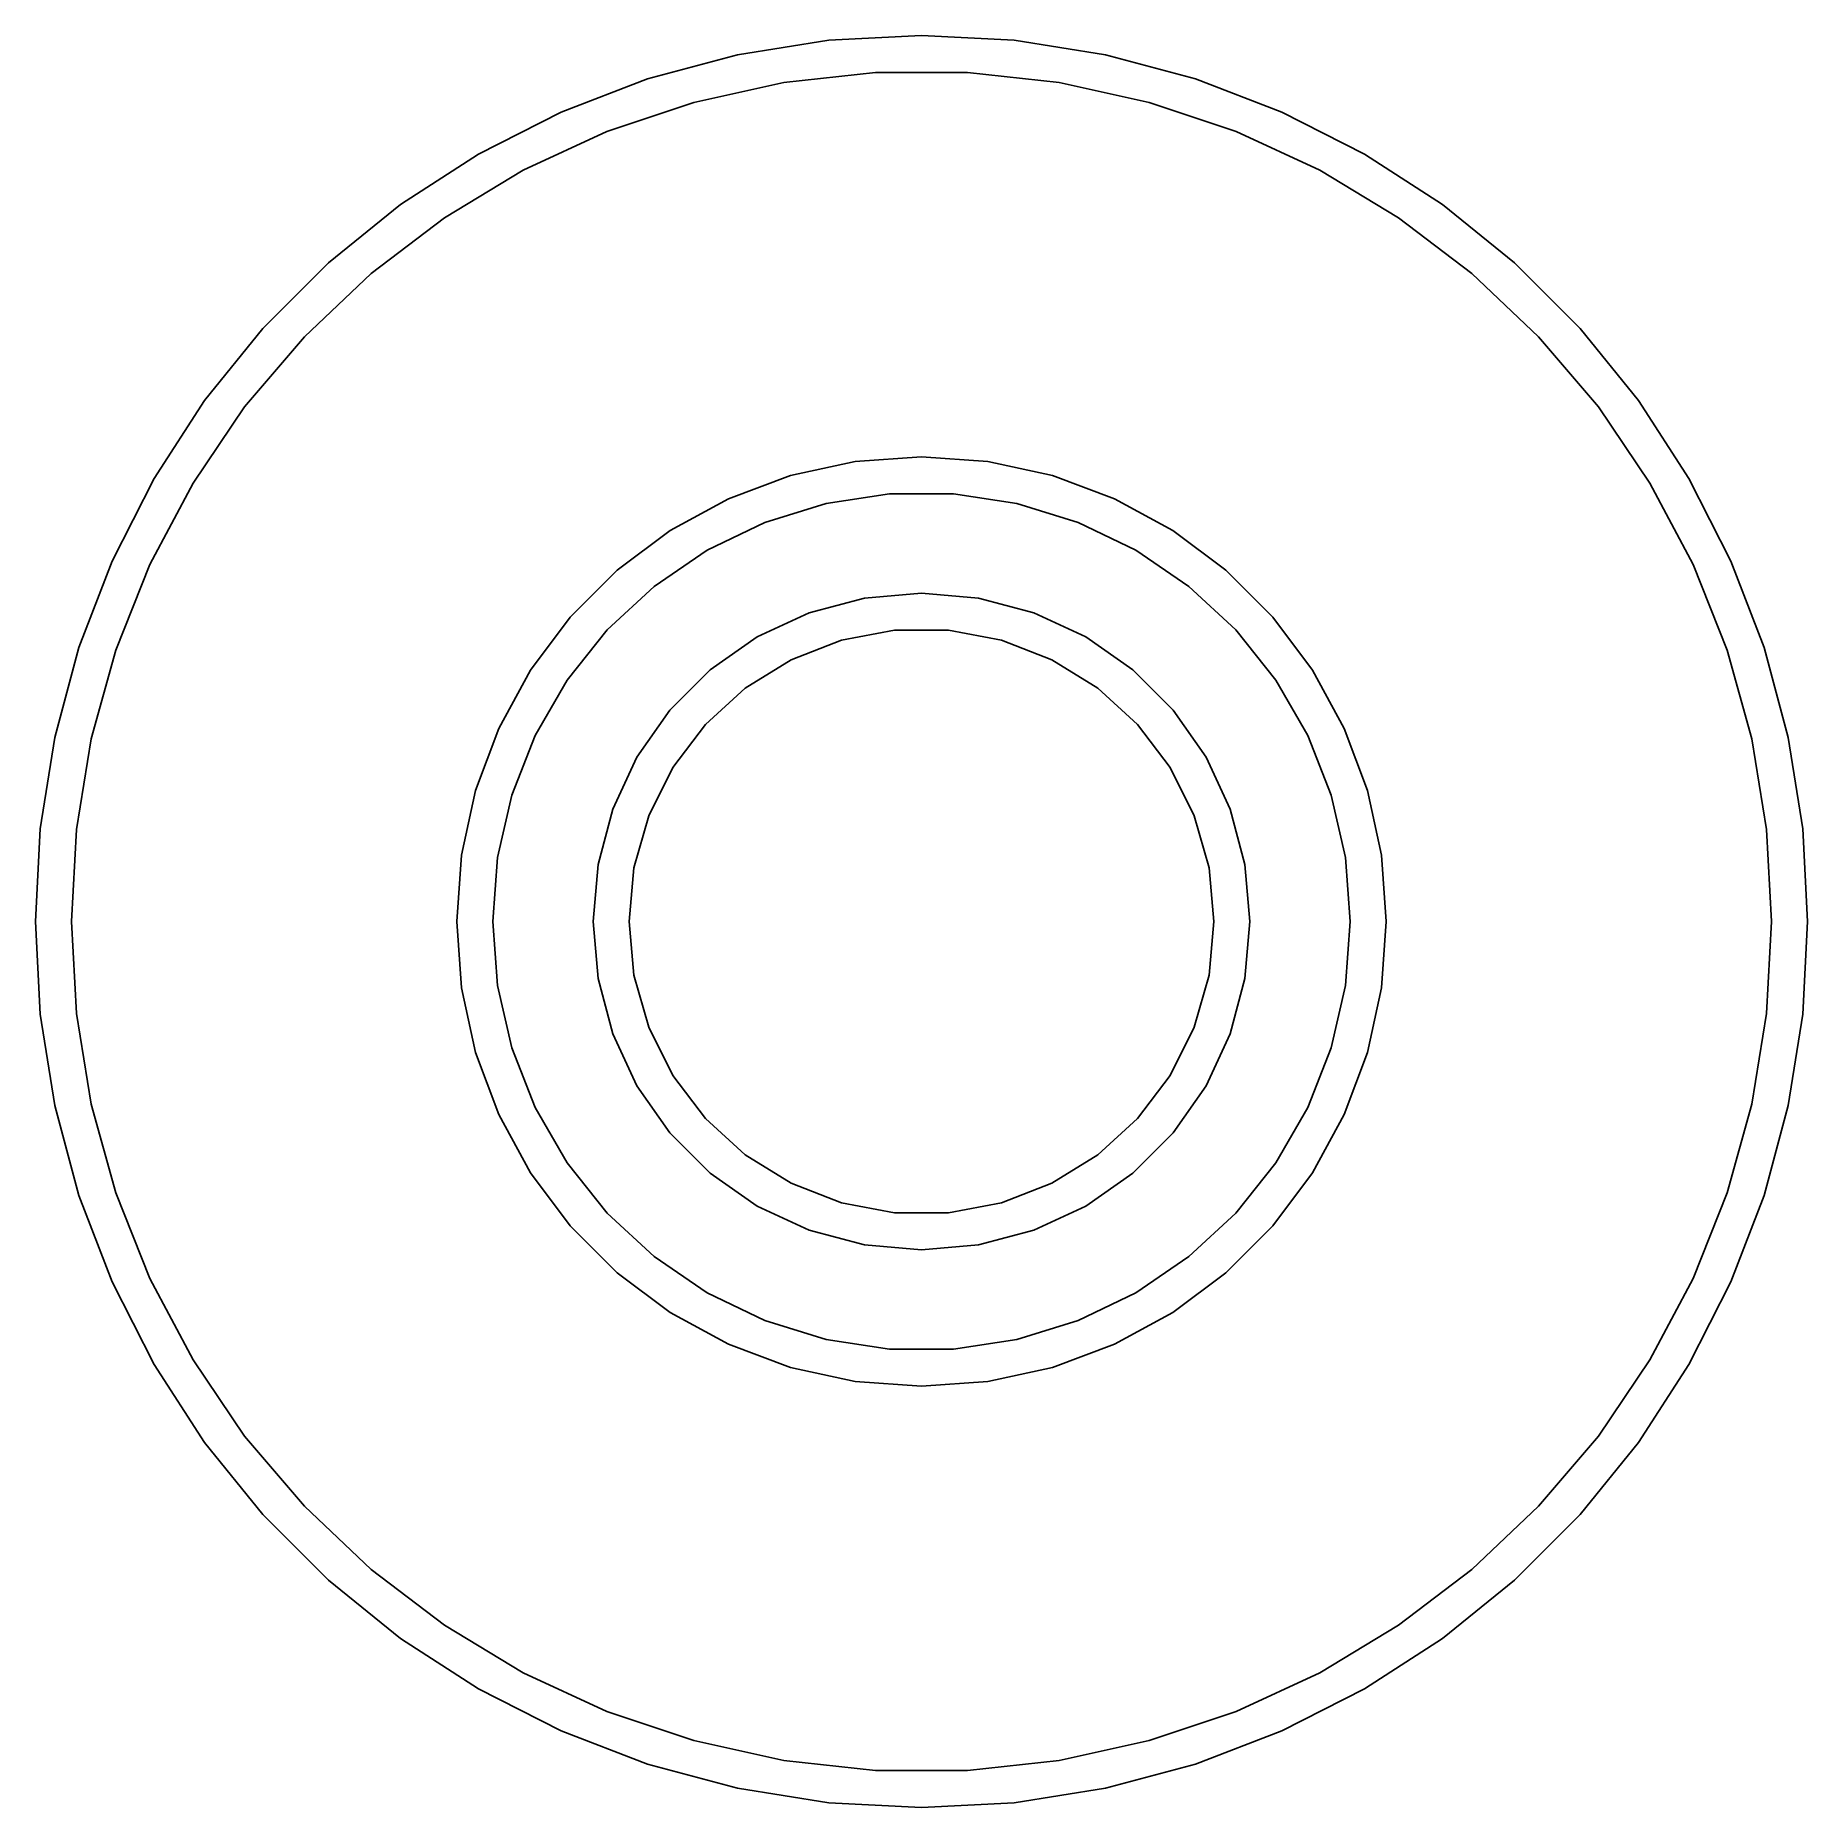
# Model space of a CAD drawing. Extents: x 150.7 to 224.2, y -132.5 to -53.6.
# Drawn here: x 217.07 to 224.22, y -132.16 to -125 of the extents above.
import ezdxf

# ---------------------------------------------------------------- set-up
doc = ezdxf.new("R2010")
doc.units = 0
doc.layers.add('BLACK', color=7, linetype='CONTINUOUS')

msp = doc.modelspace()

# ---------------------------------------------------------------- linework, layer by layer
at = {"layer": 'BLACK', "linetype": 'CONTINUOUS'}
for p, q in [((219.907, -125.083), (220.276, -125.024)), ((220.276, -125.024), (220.65, -125.005)), ((220.65, -125.005), (221.024, -125.024)), ((221.024, -125.024), (221.393, -125.083)), ((219.545, -125.18), (219.907, -125.083)), ((221.393, -125.083), (221.755, -125.18)), ((219.196, -125.314), (219.545, -125.18)), ((220.095, -125.195), (219.732, -125.275)), ((220.464, -125.155), (220.095, -125.195)), ((220.836, -125.155), (220.464, -125.155)), ((221.205, -125.195), (220.836, -125.155)), ((221.568, -125.275), (221.205, -125.195)), ((221.755, -125.18), (222.104, -125.314)), ((218.862, -125.484), (219.196, -125.314)), ((219.732, -125.275), (219.38, -125.393)), ((221.92, -125.393), (221.568, -125.275)), ((222.104, -125.314), (222.438, -125.484)), ((219.38, -125.393), (219.043, -125.549)), ((222.257, -125.549), (221.92, -125.393)), ((218.548, -125.687), (218.862, -125.484)), ((219.043, -125.549), (218.725, -125.741)), ((222.575, -125.741), (222.257, -125.549)), ((222.438, -125.484), (222.752, -125.687)), ((218.258, -125.923), (218.548, -125.687)), ((222.752, -125.687), (223.042, -125.923)), ((218.725, -125.741), (218.429, -125.965)), ((222.871, -125.965), (222.575, -125.741)), ((217.993, -126.188), (218.258, -125.923)), ((218.429, -125.965), (218.16, -126.221)), ((223.14, -126.221), (222.871, -125.965)), ((223.042, -125.923), (223.307, -126.188)), ((217.757, -126.478), (217.993, -126.188)), ((223.307, -126.188), (223.543, -126.478)), ((218.16, -126.221), (217.919, -126.504)), ((223.381, -126.504), (223.14, -126.221)), ((217.554, -126.792), (217.757, -126.478)), ((223.543, -126.478), (223.746, -126.792)), ((217.919, -126.504), (217.711, -126.811)), ((223.589, -126.811), (223.381, -126.504)), ((220.122, -126.781), (220.383, -126.724)), ((220.383, -126.724), (220.65, -126.705)), ((220.65, -126.705), (220.917, -126.724)), ((220.917, -126.724), (221.178, -126.781)), ((217.384, -127.126), (217.554, -126.792)), ((217.711, -126.811), (217.537, -127.14)), ((219.871, -126.874), (220.122, -126.781)), ((221.178, -126.781), (221.429, -126.874)), ((223.763, -127.14), (223.589, -126.811)), ((223.746, -126.792), (223.916, -127.126)), ((219.636, -127.003), (219.871, -126.874)), ((220.265, -126.894), (220.018, -126.97)), ((220.521, -126.855), (220.265, -126.894)), ((220.779, -126.855), (220.521, -126.855)), ((221.035, -126.894), (220.779, -126.855)), ((221.282, -126.97), (221.035, -126.894)), ((221.429, -126.874), (221.664, -127.003)), ((220.018, -126.97), (219.785, -127.082)), ((221.515, -127.082), (221.282, -126.97)), ((219.422, -127.163), (219.636, -127.003)), ((221.664, -127.003), (221.878, -127.163)), ((217.25, -127.475), (217.384, -127.126)), ((219.785, -127.082), (219.571, -127.228)), ((221.729, -127.228), (221.515, -127.082)), ((223.916, -127.126), (224.05, -127.475)), ((217.537, -127.14), (217.399, -127.485)), ((219.233, -127.352), (219.422, -127.163)), ((221.878, -127.163), (222.067, -127.352)), ((223.901, -127.485), (223.763, -127.14)), ((219.571, -127.228), (219.382, -127.403)), ((220.42, -127.275), (220.65, -127.255)), ((220.65, -127.255), (220.88, -127.275)), ((221.918, -127.403), (221.729, -127.228)), ((219.987, -127.432), (220.197, -127.335)), ((220.197, -127.335), (220.42, -127.275)), ((220.88, -127.275), (221.103, -127.335)), ((221.103, -127.335), (221.313, -127.432)), ((219.073, -127.566), (219.233, -127.352)), ((219.382, -127.403), (219.221, -127.606)), ((220.541, -127.405), (220.327, -127.445)), ((220.759, -127.405), (220.541, -127.405)), ((220.973, -127.445), (220.759, -127.405)), ((222.079, -127.606), (221.918, -127.403)), ((222.067, -127.352), (222.227, -127.566)), ((217.153, -127.837), (217.25, -127.475)), ((219.798, -127.565), (219.987, -127.432)), ((220.327, -127.445), (220.124, -127.524)), ((221.176, -127.524), (220.973, -127.445)), ((221.313, -127.432), (221.502, -127.565)), ((224.05, -127.475), (224.147, -127.837)), ((217.399, -127.485), (217.3, -127.843)), ((220.124, -127.524), (219.939, -127.638)), ((221.361, -127.638), (221.176, -127.524)), ((224, -127.843), (223.901, -127.485)), ((218.944, -127.801), (219.073, -127.566)), ((219.221, -127.606), (219.091, -127.829)), ((219.635, -127.728), (219.798, -127.565)), ((221.502, -127.565), (221.665, -127.728)), ((222.209, -127.829), (222.079, -127.606)), ((222.227, -127.566), (222.356, -127.801)), ((219.939, -127.638), (219.778, -127.785)), ((221.522, -127.785), (221.361, -127.638)), ((219.502, -127.917), (219.635, -127.728)), ((221.665, -127.728), (221.798, -127.917)), ((217.094, -128.206), (217.153, -127.837)), ((218.851, -128.052), (218.944, -127.801)), ((219.091, -127.829), (218.997, -128.07)), ((219.778, -127.785), (219.647, -127.959)), ((221.653, -127.959), (221.522, -127.785)), ((222.303, -128.07), (222.209, -127.829)), ((222.356, -127.801), (222.449, -128.052)), ((224.147, -127.837), (224.206, -128.206)), ((217.3, -127.843), (217.24, -128.209)), ((224.06, -128.209), (224, -127.843)), ((219.405, -128.127), (219.502, -127.917)), ((219.647, -127.959), (219.55, -128.154)), ((221.75, -128.154), (221.653, -127.959)), ((221.798, -127.917), (221.895, -128.127)), ((218.794, -128.313), (218.851, -128.052)), ((222.449, -128.052), (222.506, -128.313)), ((218.997, -128.07), (218.939, -128.322)), ((219.345, -128.35), (219.405, -128.127)), ((221.895, -128.127), (221.955, -128.35)), ((222.361, -128.322), (222.303, -128.07)), ((219.55, -128.154), (219.49, -128.363)), ((221.81, -128.363), (221.75, -128.154)), ((217.075, -128.58), (217.094, -128.206)), ((217.24, -128.209), (217.22, -128.58)), ((224.08, -128.58), (224.06, -128.209)), ((224.206, -128.206), (224.225, -128.58)), ((218.775, -128.58), (218.794, -128.313)), ((218.939, -128.322), (218.92, -128.58)), ((222.38, -128.58), (222.361, -128.322)), ((222.506, -128.313), (222.525, -128.58)), ((219.325, -128.58), (219.345, -128.35)), ((219.49, -128.363), (219.47, -128.58)), ((221.83, -128.58), (221.81, -128.363)), ((221.955, -128.35), (221.975, -128.58)), ((217.094, -128.954), (217.075, -128.58)), ((217.22, -128.58), (217.24, -128.951)), ((218.794, -128.847), (218.775, -128.58)), ((218.92, -128.58), (218.939, -128.838)), ((219.345, -128.81), (219.325, -128.58)), ((219.47, -128.58), (219.49, -128.797)), ((221.81, -128.797), (221.83, -128.58)), ((221.975, -128.58), (221.955, -128.81)), ((222.361, -128.838), (222.38, -128.58)), ((222.525, -128.58), (222.506, -128.847)), ((224.06, -128.951), (224.08, -128.58)), ((224.225, -128.58), (224.206, -128.954)), ((218.939, -128.838), (218.997, -129.09)), ((219.405, -129.033), (219.345, -128.81)), ((219.49, -128.797), (219.55, -129.006)), ((221.75, -129.006), (221.81, -128.797)), ((221.955, -128.81), (221.895, -129.033)), ((222.303, -129.09), (222.361, -128.838)), ((218.851, -129.108), (218.794, -128.847)), ((222.506, -128.847), (222.449, -129.108)), ((217.153, -129.323), (217.094, -128.954)), ((217.24, -128.951), (217.3, -129.317)), ((224, -129.317), (224.06, -128.951)), ((224.206, -128.954), (224.147, -129.323)), ((219.502, -129.243), (219.405, -129.033)), ((219.55, -129.006), (219.647, -129.201)), ((221.653, -129.201), (221.75, -129.006)), ((221.895, -129.033), (221.798, -129.243)), ((218.944, -129.359), (218.851, -129.108)), ((218.997, -129.09), (219.091, -129.331)), ((222.209, -129.331), (222.303, -129.09)), ((222.449, -129.108), (222.356, -129.359)), ((219.635, -129.432), (219.502, -129.243)), ((219.647, -129.201), (219.778, -129.375)), ((221.522, -129.375), (221.653, -129.201)), ((221.798, -129.243), (221.665, -129.432)), ((217.25, -129.685), (217.153, -129.323)), ((217.3, -129.317), (217.399, -129.675)), ((219.091, -129.331), (219.221, -129.554)), ((222.079, -129.554), (222.209, -129.331)), ((223.901, -129.675), (224, -129.317)), ((224.147, -129.323), (224.05, -129.685)), ((219.073, -129.594), (218.944, -129.359)), ((219.778, -129.375), (219.939, -129.522)), ((221.361, -129.522), (221.522, -129.375)), ((222.356, -129.359), (222.227, -129.594)), ((219.798, -129.595), (219.635, -129.432)), ((221.665, -129.432), (221.502, -129.595)), ((219.221, -129.554), (219.382, -129.757)), ((219.939, -129.522), (220.124, -129.636)), ((221.176, -129.636), (221.361, -129.522)), ((221.918, -129.757), (222.079, -129.554)), ((219.233, -129.808), (219.073, -129.594)), ((219.987, -129.728), (219.798, -129.595)), ((221.502, -129.595), (221.313, -129.728)), ((222.227, -129.594), (222.067, -129.808)), ((217.384, -130.034), (217.25, -129.685)), ((217.399, -129.675), (217.537, -130.02)), ((220.124, -129.636), (220.327, -129.715)), ((220.973, -129.715), (221.176, -129.636)), ((223.763, -130.02), (223.901, -129.675)), ((224.05, -129.685), (223.916, -130.034)), ((219.382, -129.757), (219.571, -129.932)), ((220.197, -129.825), (219.987, -129.728)), ((220.327, -129.715), (220.541, -129.755)), ((220.541, -129.755), (220.759, -129.755)), ((220.759, -129.755), (220.973, -129.715)), ((221.313, -129.728), (221.103, -129.825)), ((221.729, -129.932), (221.918, -129.757)), ((219.422, -129.997), (219.233, -129.808)), ((220.42, -129.885), (220.197, -129.825)), ((221.103, -129.825), (220.88, -129.885)), ((222.067, -129.808), (221.878, -129.997)), ((220.65, -129.905), (220.42, -129.885)), ((220.88, -129.885), (220.65, -129.905)), ((219.571, -129.932), (219.785, -130.078)), ((221.515, -130.078), (221.729, -129.932)), ((217.554, -130.368), (217.384, -130.034)), ((217.537, -130.02), (217.711, -130.349)), ((219.636, -130.157), (219.422, -129.997)), ((221.878, -129.997), (221.664, -130.157)), ((223.589, -130.349), (223.763, -130.02)), ((223.916, -130.034), (223.746, -130.368)), ((219.785, -130.078), (220.018, -130.19)), ((221.282, -130.19), (221.515, -130.078)), ((219.871, -130.286), (219.636, -130.157)), ((220.018, -130.19), (220.265, -130.266)), ((221.035, -130.266), (221.282, -130.19)), ((221.664, -130.157), (221.429, -130.286)), ((220.265, -130.266), (220.521, -130.305)), ((220.779, -130.305), (221.035, -130.266)), ((220.122, -130.379), (219.871, -130.286)), ((220.521, -130.305), (220.779, -130.305)), ((221.429, -130.286), (221.178, -130.379)), ((217.757, -130.682), (217.554, -130.368)), ((217.711, -130.349), (217.919, -130.656)), ((220.383, -130.436), (220.122, -130.379)), ((221.178, -130.379), (220.917, -130.436)), ((223.381, -130.656), (223.589, -130.349)), ((223.746, -130.368), (223.543, -130.682)), ((220.65, -130.455), (220.383, -130.436)), ((220.917, -130.436), (220.65, -130.455)), ((217.993, -130.972), (217.757, -130.682)), ((217.919, -130.656), (218.16, -130.939)), ((223.14, -130.939), (223.381, -130.656)), ((223.543, -130.682), (223.307, -130.972)), ((218.258, -131.237), (217.993, -130.972)), ((218.16, -130.939), (218.429, -131.195)), ((222.871, -131.195), (223.14, -130.939)), ((223.307, -130.972), (223.042, -131.237)), ((218.429, -131.195), (218.725, -131.419)), ((222.575, -131.419), (222.871, -131.195)), ((218.548, -131.473), (218.258, -131.237)), ((223.042, -131.237), (222.752, -131.473)), ((218.862, -131.676), (218.548, -131.473)), ((218.725, -131.419), (219.043, -131.611)), ((222.257, -131.611), (222.575, -131.419)), ((222.752, -131.473), (222.438, -131.676)), ((219.043, -131.611), (219.38, -131.767)), ((221.92, -131.767), (222.257, -131.611)), ((219.196, -131.846), (218.862, -131.676)), ((222.438, -131.676), (222.104, -131.846)), ((219.38, -131.767), (219.732, -131.885)), ((221.568, -131.885), (221.92, -131.767)), ((219.545, -131.98), (219.196, -131.846)), ((222.104, -131.846), (221.755, -131.98)), ((219.732, -131.885), (220.095, -131.965)), ((221.205, -131.965), (221.568, -131.885)), ((219.907, -132.077), (219.545, -131.98)), ((220.095, -131.965), (220.464, -132.005)), ((220.836, -132.005), (221.205, -131.965)), ((221.755, -131.98), (221.393, -132.077)), ((220.464, -132.005), (220.836, -132.005)), ((220.276, -132.136), (219.907, -132.077)), ((221.393, -132.077), (221.024, -132.136)), ((220.65, -132.155), (220.276, -132.136)), ((221.024, -132.136), (220.65, -132.155))]:
    msp.add_line(p, q, dxfattribs=at)

doc.saveas('drawing.dxf')
